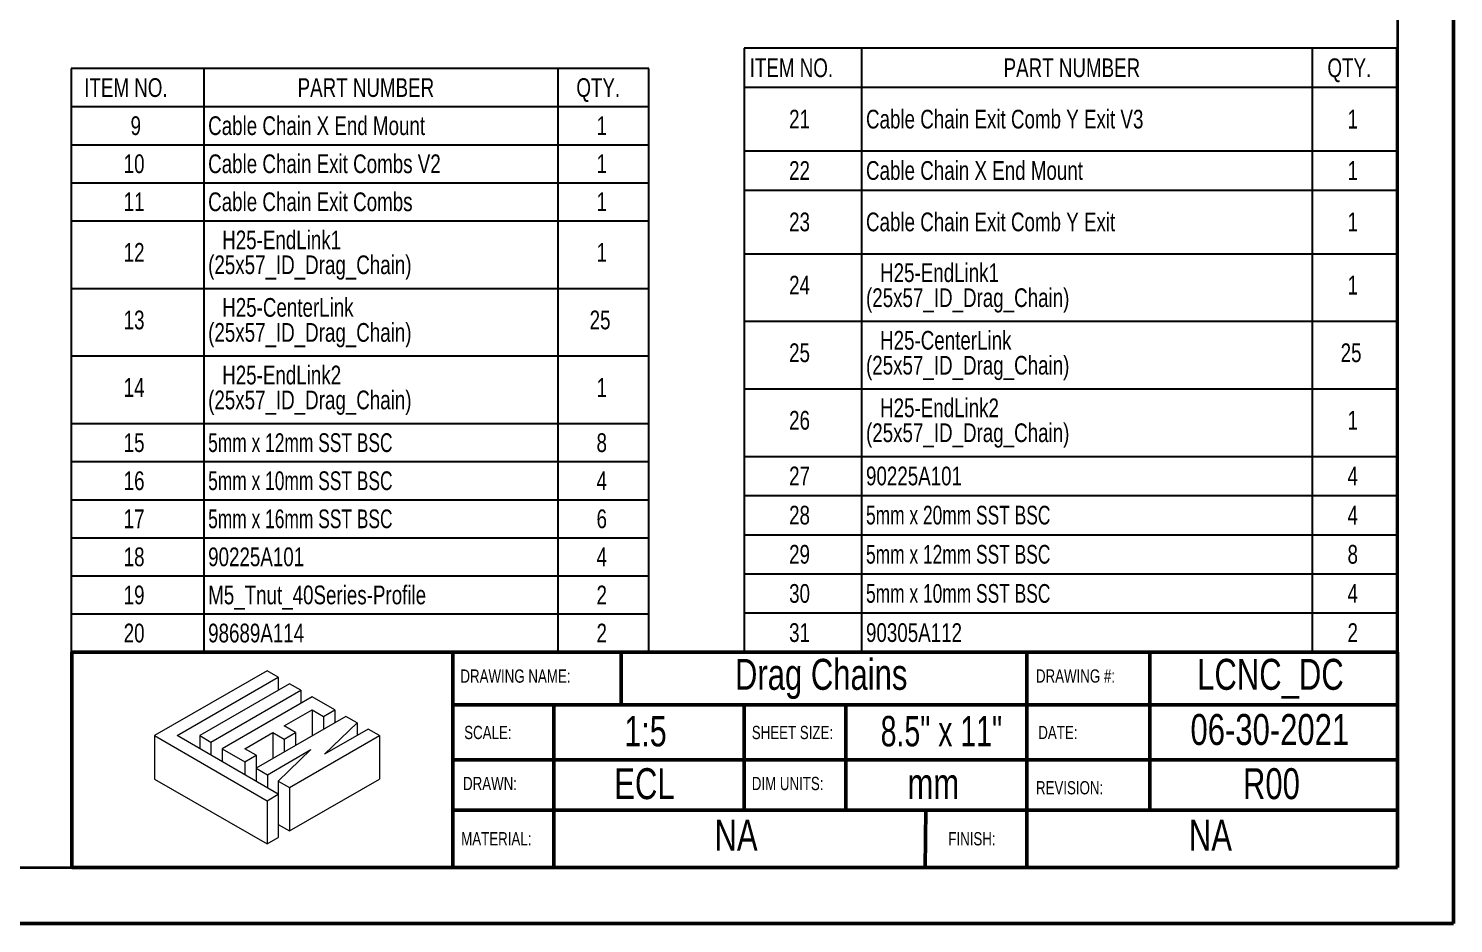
# Model space of a CAD drawing. Header units: millimetres. Extents: x 0 to 279, y 0 to 216.
# Drawn here: x 118.2 to 279.4, y 0 to 101.3 of the extents above; entities that cross this region are included whole.
import ezdxf

# ---------------------------------------------------------------- set-up
doc = ezdxf.new("R2010")
doc.units = ezdxf.units.MM
for name, color, linetype in [('PAGE_BORDER', 7, 'Continuous'), ('TITLE_BLOCK_BORDER', 7, 'Continuous'), ('TITLE_BLOCK_TEXT', 8, 'Continuous')]:
    doc.layers.add(name, color=color, linetype=linetype)
doc.styles.add('SLDTEXTSTYLE0', font='TXT', dxfattribs={"width": 0.75})
doc.styles.add('SLDTEXTSTYLE1', font='TXT', dxfattribs={"width": 0.7})
doc.styles.add('SLDTEXTSTYLE2', font='TXT', dxfattribs={"width": 0.694444})

# ---------------------------------------------------------------- blocks, each defined once
blk = doc.blocks.new('Lien3D Logo')
at = {"color": 7, "linetype": 'Continuous', "lineweight": 18}
for p, q in [((10.61, 16.33), (0, 10.21)), ((11.67, 15.71), (10.61, 16.33)), ((2.13, 10.21), (11.67, 15.71)), ((12.73, 15.1), (4.26, 10.21)), ((11.67, 15.71), (11.67, 14.49)), ((13.8, 14.49), (12.73, 15.1)), ((5.32, 9.59), (13.8, 14.49)), ((14.86, 13.87), (6.38, 8.98)), ((13.8, 14.49), (13.8, 13.26)), ((16.99, 12.64), (14.86, 13.87)), ((12.22, 11.12), (14.86, 12.64)), ((14.86, 12.64), (15.93, 12.03)), ((14.86, 12.64), (14.86, 10.19)), ((15.93, 12.03), (16.99, 12.64)), ((16.99, 12.64), (16.99, 11.42)), ((18.05, 12.03), (9.57, 7.13)), ((13.28, 10.5), (12.22, 11.12)), ((15.93, 12.03), (15.93, 10.8)), ((16.04, 8.45), (19.12, 11.42)), ((20.15, 10.82), (16.04, 8.45)), ((19.12, 11.42), (18.05, 12.03)), ((19.12, 11.42), (19.12, 10.22)), ((21.21, 10.21), (20.15, 10.82)), ((0, 10.21), (0, 6.12)), ((0, 10.21), (10.61, 4.08)), ((11.67, 4.7), (2.13, 10.21)), ((4.26, 10.21), (4.26, 8.98)), ((4.26, 10.21), (5.32, 9.59)), ((5.32, 9.59), (5.32, 8.36)), ((8.51, 8.98), (11.15, 10.5)), ((11.15, 10.5), (12.22, 9.89)), ((11.15, 10.5), (11.15, 8.05)), ((12.22, 9.89), (13.28, 10.5)), ((12.22, 9.89), (12.22, 8.66)), ((12.73, 5.31), (21.21, 10.21)), ((13.28, 10.5), (13.28, 9.28)), ((21.21, 10.21), (21.21, 6.12)), ((6.38, 8.98), (8.51, 7.75)), ((6.38, 8.98), (6.38, 7.75)), ((9.57, 8.36), (8.51, 8.98)), ((8.51, 7.75), (9.57, 8.36)), ((9.57, 8.36), (9.57, 7.13)), ((10.64, 6.52), (14.75, 8.89)), ((14.75, 8.89), (11.67, 5.93)), ((8.51, 7.75), (8.51, 6.52)), ((9.57, 7.13), (10.64, 6.52)), ((9.57, 7.13), (9.57, 5.91)), ((0, 6.12), (10.61, 0)), ((10.64, 6.52), (10.64, 5.29)), ((11.67, 5.93), (12.73, 5.31)), ((11.67, 5.93), (11.67, 4.7)), ((12.73, 1.23), (21.21, 6.12)), ((10.61, 4.08), (11.67, 4.7)), ((10.61, 4.08), (10.61, 0)), ((11.67, 4.7), (11.67, 0.61)), ((12.73, 5.31), (12.73, 1.23)), ((11.67, 1.84), (12.73, 1.23)), ((10.61, 0), (11.67, 0.61))]:
    blk.add_line(p, q, dxfattribs=at)
blk = doc.blocks.new('SW_TABLEANNOTATION_1')
at = {"layer": 'PAGE_BORDER', "color": 0}
for p, q in [((0, 0), (0, -66.02)), ((65.37, 0), (0, 0)), ((15, 0), (15, -4.31)), ((55.07, 0), (55.07, -4.31)), ((65.37, -66.02), (65.37, 0)), ((0, -4.31), (65.37, -4.31)), ((15, -4.31), (15, -66.02)), ((55.07, -4.31), (55.07, -66.02)), ((0, -8.62), (65.37, -8.62)), ((0, -12.93), (65.37, -12.93)), ((0, -17.24), (65.37, -17.24)), ((0, -24.88), (65.37, -24.88)), ((0, -32.52), (65.37, -32.52)), ((0, -40.17), (65.37, -40.17)), ((0, -44.48), (65.37, -44.48)), ((0, -48.79), (65.37, -48.79)), ((0, -53.1), (65.37, -53.1)), ((0, -57.4), (65.37, -57.4)), ((0, -61.71), (65.37, -61.71)), ((0, -66.02), (65.37, -66.02))]:
    blk.add_line(p, q, dxfattribs=at)
at = {"layer": 'PAGE_BORDER', "color": 0, "attachment_point": 1}
for s, insert, char_height, style in [('ITEM NO.', (1.48, -1.1), 2.117, 'SLDTEXTSTYLE0'), ('PART NUMBER', (25.62, -1.1), 2.1167, 'SLDTEXTSTYLE0'), ('QTY.', (57.16, -1.1), 2.117, 'SLDTEXTSTYLE0'), ('9', (6.72, -5.41), 2.12, 'SLDTEXTSTYLE0'), ('Cable Chain X End Mount', (15.5, -5.41), 2.1167, 'SLDTEXTSTYLE0'), ('1', (59.44, -5.41), 2.12, 'SLDTEXTSTYLE0'), ('Cable Chain Exit Combs V2', (15.5, -9.72), 2.1167, 'SLDTEXTSTYLE0'), ('10', (5.94, -9.72), 2.117, 'SLDTEXTSTYLE0'), ('1', (59.44, -9.72), 2.12, 'SLDTEXTSTYLE0'), ('11', (5.94, -14.02), 2.117, 'SLDTEXTSTYLE0'), ('Cable Chain Exit Combs', (15.5, -14.02), 2.1167, 'SLDTEXTSTYLE0'), ('1', (59.44, -14.02), 2.12, 'SLDTEXTSTYLE0'), ('H25-EndLink1', (17.09, -18.33), 2.1167, 'SLDTEXTSTYLE0'), ('12', (5.94, -19.74), 2.117, 'SLDTEXTSTYLE0'), ('1', (59.44, -19.74), 2.12, 'SLDTEXTSTYLE0'), ('(25x57_ID_Drag_Chain)', (15.5, -21.15), 2.1167, 'SLDTEXTSTYLE0'), ('13', (5.94, -27.39), 2.117, 'SLDTEXTSTYLE0'), ('H25-CenterLink', (17.09, -25.97), 2.1167, 'SLDTEXTSTYLE0'), ('25', (58.66, -27.39), 2.117, 'SLDTEXTSTYLE0'), ('(25x57_ID_Drag_Chain)', (15.5, -28.8), 2.1167, 'SLDTEXTSTYLE0'), ('H25-EndLink2', (17.09, -33.62), 2.1167, 'SLDTEXTSTYLE0'), ('14', (5.94, -35.03), 2.117, 'SLDTEXTSTYLE0'), ('1', (59.44, -35.03), 2.12, 'SLDTEXTSTYLE0'), ('(25x57_ID_Drag_Chain)', (15.5, -36.44), 2.1167, 'SLDTEXTSTYLE0'), ('15', (5.94, -41.27), 2.117, 'SLDTEXTSTYLE0'), ('5mm x 12mm SST BSC', (15.5, -41.27), 2.1167, 'SLDTEXTSTYLE2'), ('8', (59.44, -41.27), 2.12, 'SLDTEXTSTYLE0'), ('16', (5.94, -45.58), 2.117, 'SLDTEXTSTYLE0'), ('5mm x 10mm SST BSC', (15.5, -45.58), 2.1167, 'SLDTEXTSTYLE2'), ('4', (59.44, -45.58), 2.12, 'SLDTEXTSTYLE0'), ('17', (5.94, -49.89), 2.117, 'SLDTEXTSTYLE0'), ('5mm x 16mm SST BSC', (15.5, -49.89), 2.1167, 'SLDTEXTSTYLE2'), ('6', (59.44, -49.89), 2.12, 'SLDTEXTSTYLE0'), ('18', (5.94, -54.19), 2.117, 'SLDTEXTSTYLE0'), ('90225A101', (15.5, -54.19), 2.117, 'SLDTEXTSTYLE0'), ('4', (59.44, -54.19), 2.12, 'SLDTEXTSTYLE0'), ('19', (5.94, -58.5), 2.117, 'SLDTEXTSTYLE0'), ('M5_Tnut_40Series-Profile', (15.5, -58.5), 2.1167, 'SLDTEXTSTYLE0'), ('2', (59.44, -58.5), 2.12, 'SLDTEXTSTYLE0'), ('20', (5.94, -62.81), 2.117, 'SLDTEXTSTYLE0'), ('98689A114', (15.5, -62.81), 2.117, 'SLDTEXTSTYLE0'), ('2', (59.44, -62.81), 2.12, 'SLDTEXTSTYLE0')]:
    blk.add_mtext(s, dxfattribs=dict(at, insert=insert, char_height=char_height, style=style))
blk = doc.blocks.new('SW_TABLEANNOTATION_2')
at = {"layer": 'PAGE_BORDER', "color": 0}
for p, q in [((0, 0), (0, -68.33)), ((73.82, 0), (0, 0)), ((13.27, 0), (13.27, -4.43)), ((64.25, 0), (64.25, -4.43)), ((73.82, -68.33), (73.82, 0)), ((0, -4.43), (73.82, -4.43)), ((13.27, -4.43), (13.27, -68.33)), ((64.25, -4.43), (64.25, -68.33)), ((0, -11.62), (73.82, -11.62)), ((0, -16.06), (73.82, -16.06)), ((0, -23.25), (73.82, -23.25)), ((0, -30.89), (73.82, -30.89)), ((0, -38.54), (73.82, -38.54)), ((0, -46.18), (73.82, -46.18)), ((0, -50.61), (73.82, -50.61)), ((0, -55.04), (73.82, -55.04)), ((0, -59.47), (73.82, -59.47)), ((0, -63.9), (73.82, -63.9)), ((0, -68.33), (73.82, -68.33))]:
    blk.add_line(p, q, dxfattribs=at)
at = {"layer": 'PAGE_BORDER', "color": 0, "attachment_point": 1}
for s, insert, char_height, style in [('ITEM NO.', (0.61, -1.16), 2.117, 'SLDTEXTSTYLE0'), ('PART NUMBER', (29.34, -1.16), 2.1167, 'SLDTEXTSTYLE0'), ('QTY.', (65.98, -1.16), 2.117, 'SLDTEXTSTYLE0'), ('21', (5.07, -6.97), 2.117, 'SLDTEXTSTYLE0'), ('Cable Chain Exit Comb Y Exit V3', (13.77, -6.97), 2.1167, 'SLDTEXTSTYLE0'), ('1', (68.25, -6.97), 2.12, 'SLDTEXTSTYLE0'), ('22', (5.07, -12.78), 2.117, 'SLDTEXTSTYLE0'), ('Cable Chain X End Mount', (13.77, -12.78), 2.1167, 'SLDTEXTSTYLE0'), ('1', (68.25, -12.78), 2.12, 'SLDTEXTSTYLE0'), ('23', (5.07, -18.6), 2.117, 'SLDTEXTSTYLE0'), ('Cable Chain Exit Comb Y Exit', (13.77, -18.6), 2.1167, 'SLDTEXTSTYLE0'), ('1', (68.25, -18.6), 2.12, 'SLDTEXTSTYLE0'), ('24', (5.07, -25.75), 2.117, 'SLDTEXTSTYLE0'), ('H25-EndLink1', (15.36, -24.34), 2.1167, 'SLDTEXTSTYLE0'), ('1', (68.25, -25.75), 2.12, 'SLDTEXTSTYLE0'), ('(25x57_ID_Drag_Chain)', (13.77, -27.17), 2.1167, 'SLDTEXTSTYLE0'), ('H25-CenterLink', (15.36, -31.99), 2.1167, 'SLDTEXTSTYLE0'), ('25', (5.07, -33.4), 2.117, 'SLDTEXTSTYLE0'), ('25', (67.47, -33.4), 2.117, 'SLDTEXTSTYLE0'), ('(25x57_ID_Drag_Chain)', (13.77, -34.81), 2.1167, 'SLDTEXTSTYLE0'), ('H25-EndLink2', (15.36, -39.63), 2.1167, 'SLDTEXTSTYLE0'), ('26', (5.07, -41.04), 2.117, 'SLDTEXTSTYLE0'), ('1', (68.25, -41.04), 2.12, 'SLDTEXTSTYLE0'), ('(25x57_ID_Drag_Chain)', (13.77, -42.45), 2.1167, 'SLDTEXTSTYLE0'), ('27', (5.07, -47.34), 2.117, 'SLDTEXTSTYLE0'), ('90225A101', (13.77, -47.34), 2.117, 'SLDTEXTSTYLE0'), ('4', (68.25, -47.34), 2.12, 'SLDTEXTSTYLE0'), ('28', (5.07, -51.77), 2.117, 'SLDTEXTSTYLE0'), ('5mm x 20mm SST BSC', (13.77, -51.77), 2.1167, 'SLDTEXTSTYLE2'), ('4', (68.25, -51.77), 2.12, 'SLDTEXTSTYLE0'), ('29', (5.07, -56.2), 2.117, 'SLDTEXTSTYLE0'), ('5mm x 12mm SST BSC', (13.77, -56.2), 2.1167, 'SLDTEXTSTYLE2'), ('8', (68.25, -56.2), 2.12, 'SLDTEXTSTYLE0'), ('30', (5.07, -60.63), 2.117, 'SLDTEXTSTYLE0'), ('5mm x 10mm SST BSC', (13.77, -60.63), 2.1167, 'SLDTEXTSTYLE2'), ('4', (68.25, -60.63), 2.12, 'SLDTEXTSTYLE0'), ('31', (5.07, -65.06), 2.117, 'SLDTEXTSTYLE0'), ('90305A112', (13.77, -65.06), 2.117, 'SLDTEXTSTYLE0'), ('2', (68.25, -65.06), 2.12, 'SLDTEXTSTYLE0')]:
    blk.add_mtext(s, dxfattribs=dict(at, insert=insert, char_height=char_height, style=style))

msp = doc.modelspace()

# ---------------------------------------------------------------- linework, layer by layer
at = {"color": 7, "linetype": 'Continuous', "lineweight": 50}
for p, q in [((279.4, 0), (279.4, 215.9)), ((0, 0), (279.4, 0))]:
    msp.add_line(p, q, dxfattribs=at)
at = {"layer": 'PAGE_BORDER', "lineweight": 35}
for p in [(273.05, 209.55), (6.35, 6.35)]:
    msp.add_line(p, (273.05, 6.35), dxfattribs=at)
at = {"layer": 'TITLE_BLOCK_BORDER', "lineweight": 50}
for p, q in [((123.09, 30.71), (123.09, 6.35)), ((166.18, 30.71), (123.09, 30.71)), ((166.18, 30.71), (166.18, 6.35)), ((273.05, 30.71), (166.18, 30.71)), ((185.24, 30.71), (185.24, 24.78)), ((231.13, 30.71), (231.13, 6.35)), ((245.03, 30.71), (245.03, 12.84)), ((273.05, 30.71), (273.05, 6.35)), ((273.05, 24.73), (166.18, 24.73)), ((177.61, 24.73), (177.61, 6.35)), ((199.16, 24.73), (199.16, 12.84)), ((210.64, 24.73), (210.64, 12.84)), ((273.05, 18.52), (166.18, 18.52)), ((166.36, 12.84), (273.05, 12.84)), ((219.7, 12.84), (219.61, 6.35)), ((166.18, 6.35), (123.09, 6.35)), ((166.18, 6.35), (273.05, 6.35))]:
    msp.add_line(p, q, dxfattribs=at)

# ---------------------------------------------------------------- block references
at = {"layer": 'PAGE_BORDER'}
for name, p in [('SW_TABLEANNOTATION_2', (199.16, 99.03)), ('SW_TABLEANNOTATION_1', (123, 96.73))]:
    msp.add_blockref(name, p, dxfattribs=at)
at = {"layer": 'TITLE_BLOCK_BORDER', "xscale": 1.2, "yscale": 1.2, "zscale": 1.2}
msp.add_blockref('Lien3D Logo', (132.43, 9), dxfattribs=at)

# ---------------------------------------------------------------- texts
at = {"layer": 'TITLE_BLOCK_TEXT'}
for s, insert, char_height, attachment_point, style in [('Drag Chains', (207.86, 29.94), 3.5, 2, 'SLDTEXTSTYLE0'), ('LCNC_DC', (258.69, 29.94), 3.5, 2, 'SLDTEXTSTYLE0'), ('DRAWING NAME:', (167.04, 28.74), 1.5, 1, 'SLDTEXTSTYLE0'), ('DRAWING #:', (232.16, 28.75), 1.5, 1, 'SLDTEXTSTYLE0'), ('1:5', (187.98, 23.48), 3.44, 2, 'SLDTEXTSTYLE0'), ('8.5" x 11"', (221.46, 23.48), 3.44, 2, 'SLDTEXTSTYLE1'), ('06-30-2021', (258.62, 23.7), 3.5, 2, 'SLDTEXTSTYLE0'), ('SCALE:', (167.47, 22.36), 1.5, 1, 'SLDTEXTSTYLE0'), ('SHEET SIZE:', (200.01, 22.36), 1.5, 1, 'SLDTEXTSTYLE0'), ('DATE:', (232.42, 22.36), 1.5, 1, 'SLDTEXTSTYLE0'), ('DRAWN:', (167.34, 16.59), 1.5, 1, 'SLDTEXTSTYLE0'), ('ECL', (187.86, 17.57), 3.5, 2, 'SLDTEXTSTYLE0'), ('DIM UNITS:', (200.01, 16.59), 1.5, 1, 'SLDTEXTSTYLE0'), ('mm', (220.55, 17.57), 3.5, 2, 'SLDTEXTSTYLE0'), ('REVISION:', (232.16, 16.11), 1.5, 1, 'SLDTEXTSTYLE0'), ('R00', (258.8, 17.57), 3.5, 2, 'SLDTEXTSTYLE0'), ('NA', (198.23, 11.73), 3.5, 2, 'SLDTEXTSTYLE0'), ('NA', (251.9, 11.73), 3.5, 2, 'SLDTEXTSTYLE0'), ('MATERIAL:', (167.13, 10.34), 1.5, 1, 'SLDTEXTSTYLE0'), ('FINISH:', (222.24, 10.34), 1.5, 1, 'SLDTEXTSTYLE0')]:
    msp.add_mtext(s, dxfattribs=dict(at, insert=insert, char_height=char_height, attachment_point=attachment_point, style=style))

doc.saveas('drawing.dxf')
